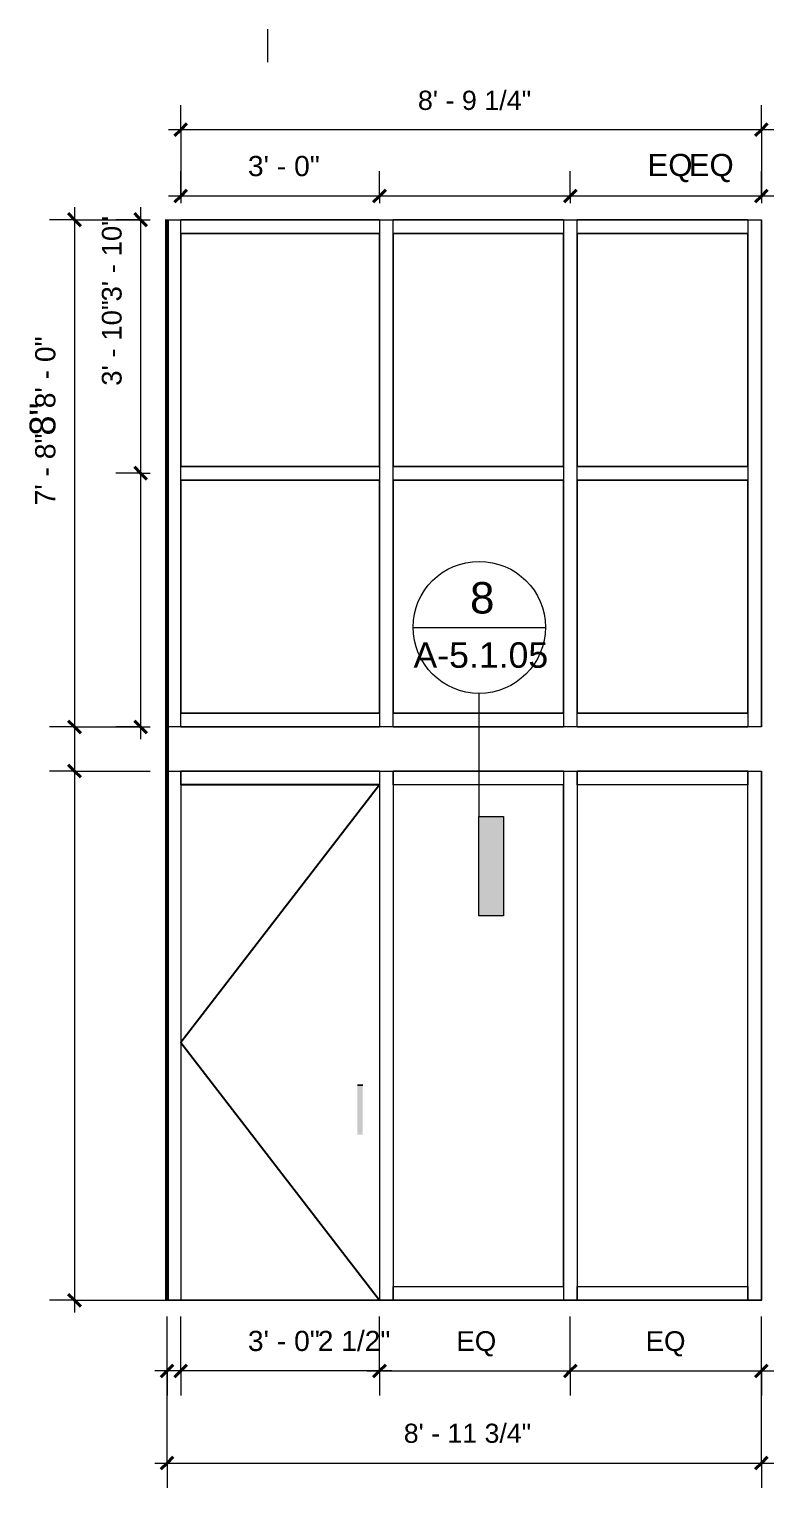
# Model space of a CAD drawing. Header units: inches. Extents: x -6061 to 13621, y -296 to 7483.
# Drawn here: x 293.7 to 428.8, y 3765.8 to 4030.5 of the extents above; entities that cross this region are included whole.
import ezdxf
from ezdxf.xclip import XClip

# ---------------------------------------------------------------- set-up
doc = ezdxf.new("R2010")
doc.units = ezdxf.units.IN
doc.header["$MEASUREMENT"] = 0
doc.header["$XCLIPFRAME"] = 0
doc.layers.get('0').update_dxf_attribs({"linetype": 'CONTINUOUS'})
doc.styles.add('Arial$001H0', font='arial.ttf')

# ---------------------------------------------------------------- blocks, each defined once
blk = doc.blocks.new('MF6_2')
at = {"true_color": 0xffffff}
blk.add_hatch(color=7, dxfattribs=at).paths.add_polyline_path([(332.49, 477.99), (351.54, 477.99), (351.54, 527.43), (332.49, 527.43)])

msp = doc.modelspace()

# ---------------------------------------------------------------- hatches: boundary and pattern name
at = {"true_color": 0x000007}
msp.add_hatch(color=7, dxfattribs=at).paths.add_polyline_path([(375.25769, 3869.61241), (379.74275, 3869.61241), (379.74275, 3887.63277), (375.25769, 3887.63277)])

# ---------------------------------------------------------------- linework, layer by layer
at = {"color": 8, "linetype": 'Continuous', "lineweight": 9, "true_color": 0x7f7f7f}
msp.add_line((336.97443, 4024.50743), (336.97443, 4030.51422), dxfattribs=at)
at = {"color": 7, "linetype": 'Continuous', "lineweight": 9, "true_color": 0x000007}
for p, q in [((321.1966, 4012.25358), (321.1966, 4016.73865)), ((426.5156, 4012.25358), (426.5156, 4016.73865)), ((428.75814, 4012.25358), (318.95407, 4012.25358)), ((321.1966, 4012.25358), (321.1966, 3998.95856)), ((426.5156, 4012.25358), (426.5156, 3998.95856)), ((321.1966, 4000.24001), (321.1966, 4004.72508)), ((357.23732, 4000.24001), (357.23732, 4004.72508)), ((357.23732, 4000.24001), (357.23732, 4004.72508)), ((391.83642, 4000.24001), (391.83642, 4004.72508)), ((426.5156, 4000.24001), (426.5156, 4004.72508)), ((359.47986, 4000.24001), (318.95407, 4000.24001)), ((321.1966, 4000.24001), (321.1966, 3998.95856)), ((391.83642, 4000.24001), (354.99479, 4000.24001)), ((357.23732, 4000.24001), (357.23732, 3998.95856)), ((357.23732, 4000.24001), (357.23732, 3998.95856)), ((428.75814, 4000.24001), (391.83642, 4000.24001)), ((391.83642, 4000.24001), (391.83642, 3998.95856)), ((426.5156, 4000.24001), (426.5156, 3998.95856)), ((301.89479, 3998.23775), (301.89479, 3903.89114)), ((313.90836, 3998.23775), (313.90836, 3949.94318)), ((301.89479, 3995.91512), (297.40972, 3995.91512)), ((301.89479, 3995.91512), (315.67036, 3995.91512)), ((313.90836, 3995.91512), (309.4233, 3995.91512)), ((313.90836, 3995.91512), (315.67036, 3995.91512)), ((318.71379, 3995.91512), (321.1966, 3995.91512)), ((318.71379, 3995.91512), (318.71379, 3949.94318)), ((321.1966, 3993.43232), (321.1966, 3995.91512)), ((357.23732, 3995.91512), (321.1966, 3995.91512)), ((321.1966, 3949.94318), (321.1966, 3995.91512)), ((357.23732, 3995.91512), (357.23732, 3993.43232)), ((357.23732, 3995.91512), (359.72013, 3995.91512)), ((357.23732, 3995.91512), (357.23732, 3949.94318)), ((359.72013, 3949.94318), (359.72013, 3995.91512)), ((359.72013, 3993.43232), (359.72013, 3995.91512)), ((390.63506, 3995.91512), (359.72013, 3995.91512)), ((390.63506, 3995.91512), (390.63506, 3993.43232)), ((390.63506, 3995.91512), (393.11787, 3995.91512)), ((390.63506, 3995.91512), (390.63506, 3949.94318)), ((393.11787, 3993.43232), (393.11787, 3995.91512)), ((424.0328, 3995.91512), (393.11787, 3995.91512)), ((393.11787, 3949.94318), (393.11787, 3995.91512)), ((424.0328, 3995.91512), (424.0328, 3993.43232)), ((424.0328, 3995.91512), (426.5156, 3995.91512)), ((424.0328, 3995.91512), (424.0328, 3949.94318)), ((426.5156, 3949.94318), (426.5156, 3995.91512)), ((357.23732, 3993.43232), (321.1966, 3993.43232)), ((321.1966, 3993.43232), (321.1966, 3951.14453)), ((321.1966, 3993.43232), (357.23732, 3993.43232)), ((357.23732, 3951.14453), (357.23732, 3993.43232)), ((390.63506, 3993.43232), (359.72013, 3993.43232)), ((359.72013, 3993.43232), (359.72013, 3951.14453)), ((359.72013, 3993.43232), (390.63506, 3993.43232)), ((390.63506, 3951.14453), (390.63506, 3993.43232)), ((393.11787, 3993.43232), (424.0328, 3993.43232)), ((424.0328, 3993.43232), (393.11787, 3993.43232)), ((393.11787, 3993.43232), (393.11787, 3951.14453)), ((424.0328, 3951.14453), (424.0328, 3993.43232)), ((313.90836, 3949.94318), (309.4233, 3949.94318)), ((313.90836, 3949.94318), (313.90836, 3901.64861)), ((313.90836, 3949.94318), (315.67036, 3949.94318)), ((318.71379, 3949.94318), (318.71379, 3903.89114)), ((321.1966, 3951.14453), (357.23732, 3951.14453)), ((321.1966, 3948.66173), (321.1966, 3951.14453)), ((357.23732, 3951.14453), (321.1966, 3951.14453)), ((321.1966, 3903.89114), (321.1966, 3949.94318)), ((357.23732, 3951.14453), (357.23732, 3948.66173)), ((357.23732, 3949.94318), (357.23732, 3903.89114)), ((359.72013, 3951.14453), (390.63506, 3951.14453)), ((359.72013, 3948.66173), (359.72013, 3951.14453)), ((390.63506, 3951.14453), (359.72013, 3951.14453)), ((359.72013, 3903.89114), (359.72013, 3949.94318)), ((390.63506, 3951.14453), (390.63506, 3948.66173)), ((390.63506, 3949.94318), (390.63506, 3903.89114)), ((393.11787, 3951.14453), (424.0328, 3951.14453)), ((393.11787, 3948.66173), (393.11787, 3951.14453)), ((424.0328, 3951.14453), (393.11787, 3951.14453)), ((393.11787, 3903.89114), (393.11787, 3949.94318)), ((424.0328, 3951.14453), (424.0328, 3948.66173)), ((424.0328, 3949.94318), (424.0328, 3903.89114)), ((426.5156, 3903.89114), (426.5156, 3949.94318)), ((357.23732, 3948.66173), (321.1966, 3948.66173)), ((321.1966, 3948.66173), (321.1966, 3906.37394)), ((321.1966, 3948.66173), (357.23732, 3948.66173)), ((357.23732, 3906.37394), (357.23732, 3948.66173)), ((390.63506, 3948.66173), (359.72013, 3948.66173)), ((359.72013, 3948.66173), (359.72013, 3906.37394)), ((359.72013, 3948.66173), (390.63506, 3948.66173)), ((390.63506, 3906.37394), (390.63506, 3948.66173)), ((424.0328, 3948.66173), (393.11787, 3948.66173)), ((393.11787, 3948.66173), (393.11787, 3906.37394)), ((393.11787, 3948.66173), (424.0328, 3948.66173)), ((424.0328, 3906.37394), (424.0328, 3948.66173)), ((375.33778, 3933.92508), (375.33778, 3933.92508)), ((363.24411, 3921.9115), (387.27126, 3921.9115)), ((375.25769, 3909.89793), (375.25769, 3887.63277)), ((375.33778, 3909.97802), (375.33778, 3909.97802)), ((321.1966, 3906.37394), (357.23732, 3906.37394)), ((321.1966, 3903.89114), (321.1966, 3906.37394)), ((357.23732, 3906.37394), (321.1966, 3906.37394)), ((357.23732, 3906.37394), (357.23732, 3903.89114)), ((359.72013, 3906.37394), (390.63506, 3906.37394)), ((359.72013, 3903.89114), (359.72013, 3906.37394)), ((390.63506, 3906.37394), (359.72013, 3906.37394)), ((390.63506, 3906.37394), (390.63506, 3903.89114)), ((393.11787, 3906.37394), (424.0328, 3906.37394)), ((393.11787, 3903.89114), (393.11787, 3906.37394)), ((424.0328, 3906.37394), (393.11787, 3906.37394)), ((424.0328, 3906.37394), (424.0328, 3903.89114)), ((301.89479, 3903.89114), (297.40972, 3903.89114)), ((301.89479, 3903.89114), (301.89479, 3895.88209)), ((301.89479, 3903.89114), (315.67036, 3903.89114)), ((313.90836, 3903.89114), (309.4233, 3903.89114)), ((313.90836, 3903.89114), (315.67036, 3903.89114)), ((321.1966, 3903.89114), (318.71379, 3903.89114)), ((321.1966, 3903.89114), (357.23732, 3903.89114)), ((359.72013, 3903.89114), (357.23732, 3903.89114)), ((359.72013, 3903.89114), (390.63506, 3903.89114)), ((393.11787, 3903.89114), (390.63506, 3903.89114)), ((393.11787, 3903.89114), (424.0328, 3903.89114)), ((426.5156, 3903.89114), (424.0328, 3903.89114)), ((301.89479, 3895.88209), (297.40972, 3895.88209)), ((301.89479, 3895.88209), (301.89479, 3797.61105)), ((301.89479, 3895.88209), (315.67036, 3895.88209)), ((318.71379, 3895.88209), (321.1966, 3895.88209)), ((318.71379, 3895.88209), (318.71379, 3799.85358)), ((321.1966, 3893.39928), (321.1966, 3895.88209)), ((357.23732, 3895.88209), (321.1966, 3895.88209)), ((321.1966, 3895.88209), (321.1966, 3799.85358)), ((357.23732, 3895.88209), (357.23732, 3893.39928)), ((357.23732, 3895.88209), (359.72013, 3895.88209)), ((357.23732, 3895.88209), (357.23732, 3799.85358)), ((359.72013, 3893.39928), (359.72013, 3895.88209)), ((390.63506, 3895.88209), (359.72013, 3895.88209)), ((359.72013, 3895.88209), (359.72013, 3799.85358)), ((390.63506, 3895.88209), (390.63506, 3893.39928)), ((390.63506, 3895.88209), (393.11787, 3895.88209)), ((390.63506, 3895.88209), (390.63506, 3799.85358)), ((393.11787, 3893.39928), (393.11787, 3895.88209)), ((424.0328, 3895.88209), (393.11787, 3895.88209)), ((393.11787, 3895.88209), (393.11787, 3799.85358)), ((424.0328, 3895.88209), (426.5156, 3895.88209)), ((424.0328, 3799.85358), (424.0328, 3895.88209)), ((424.0328, 3895.88209), (424.0328, 3893.39928)), ((426.5156, 3799.85358), (426.5156, 3895.88209)), ((321.1966, 3893.39928), (321.1966, 3799.85358)), ((357.23732, 3893.39928), (357.23732, 3799.85358)), ((390.63506, 3893.39928), (359.72013, 3893.39928)), ((359.72013, 3893.39928), (359.72013, 3802.33639)), ((390.63506, 3893.39928), (359.72013, 3893.39928)), ((390.63506, 3802.33639), (390.63506, 3893.39928)), ((424.0328, 3893.39928), (393.11787, 3893.39928)), ((393.11787, 3893.39928), (393.11787, 3802.33639)), ((424.0328, 3893.39928), (393.11787, 3893.39928)), ((424.0328, 3802.33639), (424.0328, 3893.39928)), ((375.25769, 3869.61241), (375.25769, 3887.63277)), ((375.25769, 3887.63277), (379.74275, 3887.63277)), ((379.74275, 3887.63277), (379.74275, 3869.61241)), ((379.74275, 3869.61241), (375.25769, 3869.61241)), ((327.28348, 3838.69747), (325.4414, 3841.10019)), ((354.19389, 3838.85765), (353.2328, 3838.85765)), ((353.2328, 3838.85765), (354.19389, 3838.85765)), ((359.72013, 3802.33639), (390.63506, 3802.33639)), ((359.72013, 3799.85358), (359.72013, 3802.33639)), ((359.72013, 3802.33639), (390.63506, 3802.33639)), ((390.63506, 3802.33639), (390.63506, 3799.85358)), ((393.11787, 3802.33639), (424.0328, 3802.33639)), ((393.11787, 3799.85358), (393.11787, 3802.33639)), ((393.11787, 3802.33639), (424.0328, 3802.33639)), ((424.0328, 3802.33639), (424.0328, 3799.85358)), ((301.89479, 3799.85358), (297.40972, 3799.85358)), ((301.89479, 3799.85358), (423.47217, 3799.85358)), ((318.71379, 3799.85358), (321.1966, 3799.85358)), ((321.1966, 3799.85358), (318.71379, 3799.85358)), ((426.5957, 3799.85358), (318.71379, 3799.85358)), ((321.1966, 3799.85358), (357.23732, 3799.85358)), ((357.23732, 3799.85358), (321.1966, 3799.85358)), ((357.23732, 3799.85358), (359.72013, 3799.85358)), ((359.72013, 3799.85358), (357.23732, 3799.85358)), ((390.63506, 3799.85358), (359.72013, 3799.85358)), ((359.72013, 3799.85358), (390.63506, 3799.85358)), ((390.63506, 3799.85358), (393.11787, 3799.85358)), ((393.11787, 3799.85358), (390.63506, 3799.85358)), ((424.0328, 3799.85358), (393.11787, 3799.85358)), ((393.11787, 3799.85358), (424.0328, 3799.85358)), ((426.5156, 3799.85358), (424.0328, 3799.85358)), ((424.0328, 3799.85358), (426.5156, 3799.85358)), ((318.71379, 3787.0391), (318.71379, 3796.89023)), ((318.71379, 3770.30019), (318.71379, 3796.89023)), ((321.1966, 3787.0391), (321.1966, 3796.89023)), ((357.23732, 3787.0391), (357.23732, 3796.89023)), ((357.23732, 3787.0391), (357.23732, 3796.89023)), ((391.83642, 3787.0391), (391.83642, 3796.89023)), ((426.5156, 3770.30019), (426.5156, 3796.89023)), ((426.5156, 3787.0391), (426.5156, 3796.89023)), ((321.1966, 3787.0391), (316.47126, 3787.0391)), ((318.71379, 3787.0391), (318.71379, 3782.55403)), ((359.47986, 3787.0391), (321.1966, 3787.0391)), ((321.1966, 3787.0391), (321.1966, 3782.55403)), ((354.99479, 3787.0391), (391.83642, 3787.0391)), ((357.23732, 3787.0391), (357.23732, 3782.55403)), ((357.23732, 3787.0391), (357.23732, 3782.55403)), ((391.83642, 3787.0391), (428.75814, 3787.0391)), ((391.83642, 3787.0391), (391.83642, 3782.55403)), ((426.5156, 3787.0391), (426.5156, 3782.55403)), ((316.47126, 3770.30019), (428.75814, 3770.30019)), ((318.71379, 3770.30019), (318.71379, 3765.81512)), ((426.5156, 3770.30019), (426.5156, 3765.81512))]:
    msp.add_line(p, q, dxfattribs=at)
at = {"color": 7, "linetype": 'Continuous', "lineweight": 40, "true_color": 0x000007}
for p, q in [((321.1966, 4012.25358), (322.31787, 4013.37485)), ((426.5156, 4012.25358), (427.63687, 4013.37485)), ((321.1966, 4012.25358), (320.07533, 4011.13232)), ((426.5156, 4012.25358), (425.39434, 4011.13232)), ((321.1966, 4000.24001), (320.07533, 3999.11874)), ((321.1966, 4000.24001), (322.31787, 4001.36127)), ((357.23732, 4000.24001), (356.11606, 3999.11874)), ((357.23732, 4000.24001), (356.11606, 3999.11874)), ((357.23732, 4000.24001), (358.35859, 4001.36127)), ((357.23732, 4000.24001), (358.35859, 4001.36127)), ((391.83642, 4000.24001), (390.71515, 3999.11874)), ((391.83642, 4000.24001), (392.95769, 4001.36127)), ((426.5156, 4000.24001), (425.39434, 3999.11874)), ((426.5156, 4000.24001), (427.63687, 4001.36127)), ((301.89479, 3995.91512), (300.77352, 3997.11648)), ((313.90836, 3995.91512), (312.7871, 3997.11648)), ((301.89479, 3995.91512), (303.09615, 3994.79385)), ((313.90836, 3995.91512), (315.02963, 3994.79385)), ((313.90836, 3949.94318), (312.7871, 3951.06444)), ((313.90836, 3949.94318), (315.02963, 3948.82191)), ((301.89479, 3903.89114), (300.77352, 3905.01241)), ((313.90836, 3903.89114), (312.7871, 3905.01241)), ((301.89479, 3903.89114), (303.09615, 3902.76987)), ((313.90836, 3903.89114), (315.02963, 3902.76987)), ((301.89479, 3895.88209), (300.77352, 3897.00336)), ((301.89479, 3895.88209), (303.09615, 3894.76082)), ((301.89479, 3799.85358), (300.77352, 3800.97485)), ((301.89479, 3799.85358), (303.09615, 3798.73232)), ((318.71379, 3787.0391), (319.83506, 3788.16037)), ((321.1966, 3787.0391), (322.31787, 3788.16037)), ((357.23732, 3787.0391), (358.35859, 3788.16037)), ((357.23732, 3787.0391), (358.35859, 3788.16037)), ((391.83642, 3787.0391), (392.95769, 3788.16037)), ((426.5156, 3787.0391), (427.63687, 3788.16037)), ((318.71379, 3787.0391), (317.59253, 3785.91784)), ((321.1966, 3787.0391), (320.07533, 3785.91784)), ((357.23732, 3787.0391), (356.11606, 3785.91784)), ((357.23732, 3787.0391), (356.11606, 3785.91784)), ((391.83642, 3787.0391), (390.71515, 3785.91784)), ((426.5156, 3787.0391), (425.39434, 3785.91784)), ((318.71379, 3770.30019), (317.59253, 3769.17892)), ((318.71379, 3770.30019), (319.83506, 3771.42146)), ((426.5156, 3770.30019), (425.39434, 3769.17892)), ((426.5156, 3770.30019), (427.63687, 3771.42146))]:
    msp.add_line(p, q, dxfattribs=at)
at = {"color": 7, "linetype": 'Continuous', "lineweight": 53, "true_color": 0x000007}
for q in [(318.71379, 3995.99521), (318.71379, 3799.85358)]:
    msp.add_line((318.71379, 3799.85358), q, dxfattribs=at)
at = {"color": 7, "linetype": 'Continuous', "lineweight": 18, "true_color": 0x000007}
for p, q in [((318.71379, 3995.91512), (426.5156, 3995.91512)), ((426.5156, 3995.91512), (426.5156, 3903.89114)), ((426.43551, 3903.89114), (318.71379, 3903.89114)), ((426.5156, 3903.89114), (426.43551, 3903.89114)), ((318.71379, 3895.88209), (426.5156, 3895.88209)), ((426.5156, 3895.88209), (426.5156, 3799.85358)), ((426.5957, 3799.85358), (426.5156, 3799.85358)), ((426.5156, 3799.85358), (426.5957, 3799.85358))]:
    msp.add_line(p, q, dxfattribs=at)
at = {"color": 250, "linetype": 'Continuous', "lineweight": 9, "true_color": 0x303030}
for p, q in [((318.71379, 3987.02508), (318.71379, 3987.02508)), ((318.71379, 3968.68435), (318.71379, 3968.68435)), ((318.71379, 3960.6753), (318.71379, 3960.6753)), ((318.71379, 3960.43503), (318.71379, 3960.43503)), ((318.71379, 3959.79431), (318.71379, 3959.79431)), ((318.71379, 3954.02779), (318.71379, 3954.02779)), ((318.71379, 3925.35539), (318.71379, 3925.35539)), ((318.71379, 3921.03051), (318.71379, 3920.95042)), ((318.71379, 3917.98707), (318.71379, 3918.06716)), ((318.71379, 3915.50426), (318.71379, 3915.50426)), ((318.71379, 3912.70109), (318.71379, 3912.70109)), ((318.71379, 3893.79974), (318.71379, 3893.79974)), ((318.71379, 3887.95313), (318.71379, 3887.95313)), ((318.71379, 3881.38571), (318.71379, 3881.38571)), ((318.71379, 3872.25539), (318.71379, 3872.25539)), ((318.71379, 3862.32417), (318.71379, 3862.32417)), ((318.71379, 3854.95584), (318.71379, 3854.95584)), ((318.71379, 3842.86218), (318.71379, 3842.86218)), ((318.71379, 3840.94001), (318.71379, 3840.94001)), ((318.71379, 3829.32689), (318.71379, 3829.32689)), ((318.71379, 3827.80517), (318.71379, 3827.80517)), ((318.71379, 3824.28118), (318.71379, 3824.28118)), ((318.71379, 3821.95856), (318.71379, 3821.95856)), ((318.71379, 3809.22417), (318.71379, 3809.14408)), ((318.71379, 3800.49431), (318.71379, 3800.49431))]:
    msp.add_line(p, q, dxfattribs=at)
msp.add_line((357.23732, 3893.39928), (321.1966, 3893.39928))
msp.add_lwpolyline([(357.23732, 3893.39928), (321.1966, 3846.62643), (357.23732, 3799.85358)])
at = {"color": 7, "linetype": 'Continuous', "lineweight": 9, "true_color": 0x000007}
for points in [[(363.3242, 3921.99159), (363.3242, 3928.6391), (368.69027, 3933.92508), (375.33778, 3933.92508)], [(375.33778, 3933.92508), (381.9052, 3933.92508), (387.35135, 3928.6391), (387.35135, 3921.99159)], [(375.33778, 3909.97802), (368.69027, 3909.97802), (363.3242, 3915.34408), (363.3242, 3921.99159)], [(387.35135, 3921.99159), (387.35135, 3915.34408), (381.9052, 3909.97802), (375.33778, 3909.97802)]]:
    msp.add_open_spline(points, degree=3, dxfattribs=at)

# ---------------------------------------------------------------- block references
at = {"color": 7, "true_color": 0xffffff}
ref = msp.add_blockref('MF6_2', (-307.83417, 2895.55177), dxfattribs=dict(at, xscale=1.8919015636469, yscale=1.8919015636469, zscale=1.8919015636469))
XClip(ref).set_block_clipping_path([(349.4193255232, 493.860655628), (349.9273255118, 498.6019888554)])

# ---------------------------------------------------------------- texts
at = {"color": 7, "true_color": 0x000007, "style": 'Arial$001H0'}
for s, height, p in [('8\' - 9 1/4"', 3.4905041, (364.20493, 4015.85727)), ('3\' - 0"', 3.667117, (333.37009, 4003.8437)), ('EQ', 4.043475, (405.85195, 4003.8437)), ('EQ', 4.043475, (413.32445, 4003.8437)), ('8', 5.70803, (373.65563, 3924.47401)), ('A-5.1.05', 4.626402, (363.40402, 3914.62289)), ('3\' - 0"', 3.667117, (333.37009, 3790.64283)), ('2 1/2"', 3.657035, (346.04127, 3790.64283)), ('EQ', 3.590405, (371.1728, 3790.64283)), ('EQ', 3.590405, (405.50074, 3790.64283)), ('8\' - 11 3/4"', 3.4665915, (361.64206, 3773.98404))]:
    msp.add_text(s, height=height, dxfattribs=at).set_placement(p)
for s, height, p in [('3\' - 10"', 3.58006, (310.46425, 3981.09482)), ('3\' - 10"', 3.58006, (310.46425, 3965.80072)), ('8\' - 0"', 3.667117, (298.45068, 3961.72073)), ('8"', 4.678655, (298.45068, 3956.76737)), ('7\' - 8"', 3.667117, (298.45068, 3944.09619))]:
    msp.add_text(s, height=height, rotation=90, dxfattribs=at).set_placement(p)

doc.saveas('drawing.dxf')
